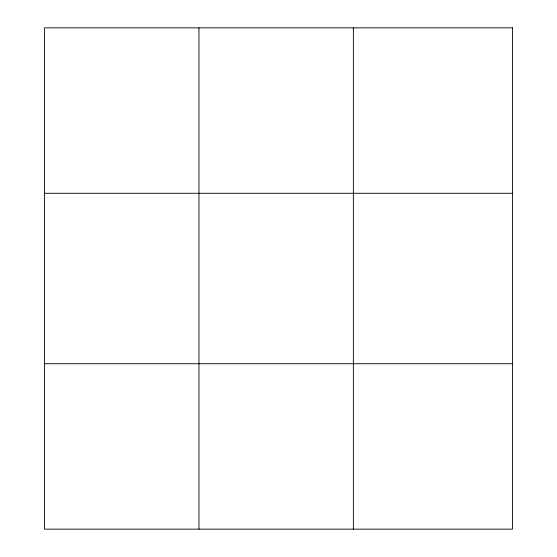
<?xml version="1.0" encoding="UTF-8"?>
<svg xmlns="http://www.w3.org/2000/svg" width="557" height="557" viewBox="0 0 557 557"><rect width="100%" height="100%" fill="white"/><g stroke="black" fill="none" stroke-linecap="round" stroke-linejoin="round"><path stroke-width="0.84" d="M198.953 27.85L198.953 529.15M353.368 27.85L353.368 529.15M44.539 193.279L512.461 193.279M44.539 363.721L512.461 363.721M512.461 27.85L512.461 529.15L44.539 529.15L44.539 27.85L512.461 27.85"/></g></svg>
